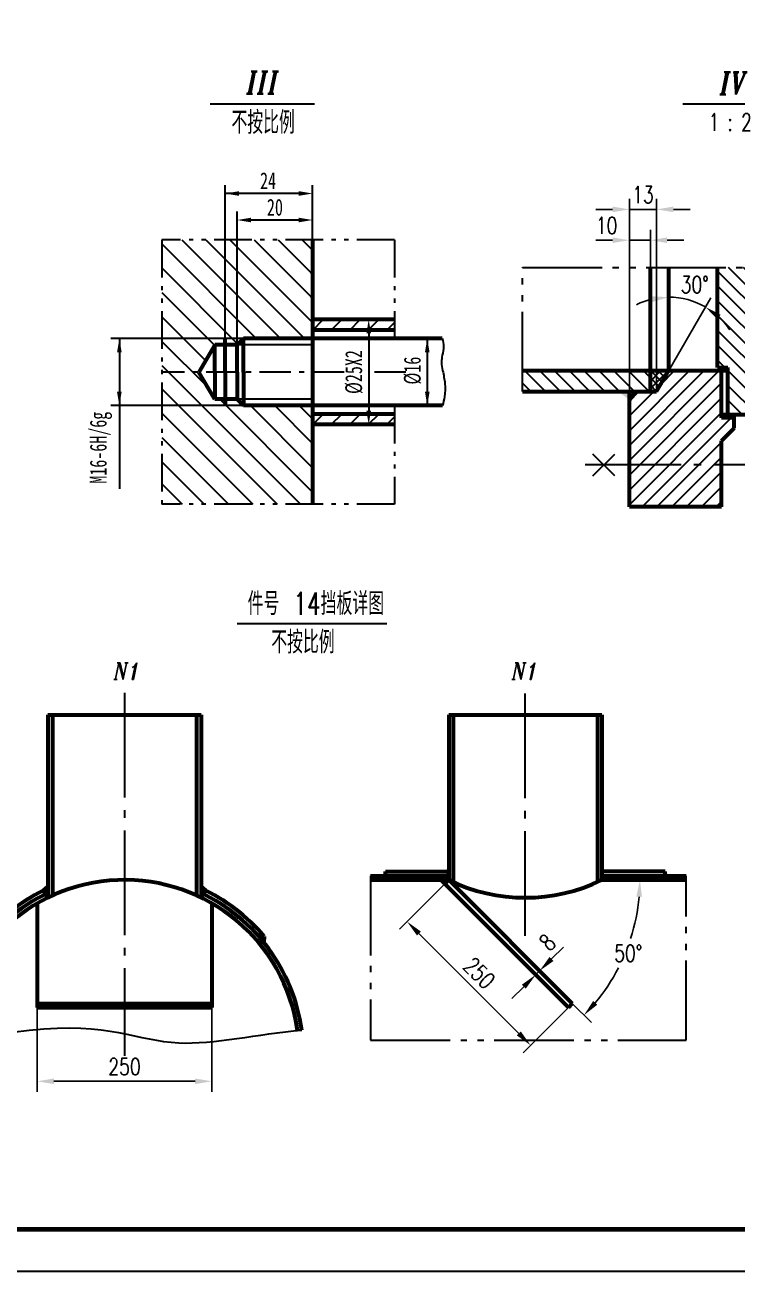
# Model space of a CAD drawing. Extents: x 0 to 25472, y -20 to 7186.
# Drawn here: x 2373 to 3392, y 0 to 1782 of the extents above; entities that cross this region are included whole.
import ezdxf
from ezdxf.enums import TextEntityAlignment as Align

# ---------------------------------------------------------------- set-up
doc = ezdxf.new("R2010")
doc.units = 0
doc.header["$LTSCALE"] = 60
doc.header["$MEASUREMENT"] = 0
doc.header["$PDMODE"] = 1
for name, pattern in [('JXX-L', [2.95, 1.9, -0.25, 0.15, -0.25, 0.15, -0.25]), ('JXX-S', [1.7, 0.9, -0.2, 0.1, -0.2, 0.1, -0.2]), ('XX-S', [0.5, 0.3, -0.2]), ('ZXX-L', [3.28, 2.5, -0.3, 0.18, -0.3]), ('ZXX-S', [1.27, 0.75, -0.2, 0.12, -0.2])]:
    doc.linetypes.add(name, pattern=pattern)
doc.layers.get('Defpoints').update_dxf_attribs({"linetype": 'CONTINUOUS'})
for name, color, linetype, lineweight in [('A 粗实线', 1, 'CONTINUOUS', 60), ('B 细实线', 7, 'CONTINUOUS', 30), ('C 文 字', 2, 'CONTINUOUS', 30), ('D 短中心线', 3, 'ZXX-S', 30), ('E 长中心线', 3, 'ZXX-L', 30), ('F 短虚线', 6, 'XX-S', 40), ('H 短双点线', 3, 'JXX-S', 30), ('I 长双点线', 3, 'JXX-L', 30)]:
    doc.layers.add(name, color=color, linetype=linetype, lineweight=lineweight)
doc.styles.add('HZTXT', font='TXT.SHX', dxfattribs={"width": 0.75, "bigfont": 'HZTXT'})
doc.styles.add('ITALICT', font='ITALICT.shx', dxfattribs={"width": 0.7})
doc.styles.add('ROMANC', font='romanc', dxfattribs={"width": 0.7, "height": 6})
doc.styles.add('TXT', font='txt', dxfattribs={"width": 0.7})
doc.dimstyles.new('通用标注4.0', dxfattribs={"dimtxt": 4, "dimasz": 4, "dimexe": 2.5, "dimexo": 0, "dimgap": 1.5, "dimtad": 1, "dimdec": 0, "dimzin": 0, "dimdsep": 46, "dimtxsty": 'HZTXT', "dimcen": 0, "dimadec": 0, "dimazin": 0, "dimtfac": 0.375, "dimtdec": 0, "dimtmove": 2, "dimatfit": 3, "dimfxl": 0, "dimtzin": 0, "dimarcsym": 0})

# ---------------------------------------------------------------- blocks, each defined once
blk = doc.blocks.new('*D24')
at = {"layer": 'C 文 字', "color": 0, "lineweight": -2}
blk.add_line((3294.6, 1287.7), (3354.6, 1391.6), dxfattribs=at)
for start, end in [(60, 90), (103.124, 116.2481), (33.7519, 46.876)]:
    blk.add_arc((3294.6, 1287.7), 105, start, end, dxfattribs=at)
at = {"layer": 'C 文 字', "color": 0}
for points in [[(3270.3, 1393.9), (3271.2, 1385.9), (3294.6, 1392.7)], [(3364, 1361.1), (3368.7, 1367.5), (3347.1, 1378.6)]]:
    blk.add_solid(points, dxfattribs=at)
at = {"layer": 'Defpoints', "color": 0}
for p in [(3294.6, 1435.3), (3312.8, 1391.1), (3294.6, 1287.7), (3294.6, 1287.7), (3277.2, 1257.7)]:
    blk.add_point(p, dxfattribs=at)
at = {"layer": 'C 文 字', "color": 0, "insert": (3331.7, 1410.6), "char_height": 24, "attachment_point": 5, "style": 'HZTXT'}
blk.add_mtext('30°', dxfattribs=at)
blk = doc.blocks.new('*D25')
at = {"layer": 'C 文 字', "color": 0, "lineweight": -2}
for p, q in [((3238.2, 1245.7), (3238.2, 1489.1)), ((3268.2, 1257.7), (3268.2, 1489.1)), ((3214.2, 1474.1), (3190.2, 1474.1)), ((3238.2, 1474.1), (3268.2, 1474.1)), ((3292.2, 1474.1), (3316.2, 1474.1))]:
    blk.add_line(p, q, dxfattribs=at)
at = {"layer": 'C 文 字', "color": 0}
for points in [[(3214.2, 1478.1), (3214.2, 1470.1), (3238.2, 1474.1)], [(3292.2, 1478.1), (3292.2, 1470.1), (3268.2, 1474.1)]]:
    blk.add_solid(points, dxfattribs=at)
at = {"layer": 'Defpoints', "color": 0}
for p in [(3268.2, 1474.1), (3268.2, 1257.7), (3238.2, 1245.7)]:
    blk.add_point(p, dxfattribs=at)
at = {"layer": 'C 文 字', "color": 0, "insert": (3205.7, 1495.1), "char_height": 24, "attachment_point": 5, "style": 'HZTXT'}
blk.add_mtext('10', dxfattribs=at)
blk = doc.blocks.new('*D26')
at = {"layer": 'C 文 字', "color": 0, "lineweight": -2}
for p, q in [((3238.2, 1257.7), (3238.2, 1533.2)), ((3277.2, 1257.7), (3277.2, 1533.2)), ((3214.2, 1518.2), (3190.2, 1518.2)), ((3277.2, 1518.2), (3238.2, 1518.2)), ((3301.2, 1518.2), (3325.2, 1518.2))]:
    blk.add_line(p, q, dxfattribs=at)
at = {"layer": 'C 文 字', "color": 0}
for points in [[(3214.2, 1522.2), (3214.2, 1514.2), (3238.2, 1518.2)], [(3301.2, 1522.2), (3301.2, 1514.2), (3277.2, 1518.2)]]:
    blk.add_solid(points, dxfattribs=at)
at = {"layer": 'Defpoints', "color": 0}
for p in [(3238.2, 1518.2), (3238.2, 1257.7), (3277.2, 1257.7)]:
    blk.add_point(p, dxfattribs=at)
at = {"layer": 'C 文 字', "color": 0, "insert": (3257.7, 1539.2), "char_height": 24, "attachment_point": 5, "style": 'HZTXT'}
blk.add_mtext('13', dxfattribs=at)
blk = doc.blocks.new('*D107')
at = {"layer": 'C 文 字', "color": 0, "lineweight": -2}
blk.add_line((3156.5, 382.5), (3183.8, 355.3), dxfattribs=at)
for start, end in [(342.145, 354.9713), (320.0287, 332.6031)]:
    blk.add_arc((2979.7, 559.3), 273.5, start, end, dxfattribs=at)
at = {"layer": 'C 文 字', "color": 0}
for points in [[(3248.2, 535.5), (3256.2, 535.1), (3253.3, 559.3)], [(3192.3, 380.9), (3186.4, 386.3), (3173.2, 365.9)]]:
    blk.add_solid(points, dxfattribs=at)
at = {"layer": 'Defpoints', "color": 0}
for p in [(2979.7, 559.3), (3198.7, 559.3), (3314.2, 559.3), (3216.6, 422.5), (3156.5, 382.5)]:
    blk.add_point(p, dxfattribs=at)
at = {"layer": 'C 文 字', "color": 0, "insert": (3236.6, 454.4), "char_height": 24, "attachment_point": 5, "style": 'HZTXT'}
blk.add_mtext('50%%d', dxfattribs=at)
blk = doc.blocks.new('*D108')
at = {"layer": 'C 文 字', "color": 0, "lineweight": -2}
for p, q in [((3126.7, 446.3), (3143.7, 463.2)), ((3150.9, 376.8), (3093.5, 434.3)), ((3156.5, 382.5), (3099.1, 439.9)), ((3104.1, 423.6), (3109.7, 429.3)), ((3087.1, 406.7), (3070.1, 389.7))]:
    blk.add_line(p, q, dxfattribs=at)
at = {"layer": 'C 文 字', "color": 0}
for points in [[(3123.9, 449.1), (3129.5, 443.4), (3109.7, 429.3)], [(3084.3, 409.5), (3089.9, 403.9), (3104.1, 423.6)]]:
    blk.add_solid(points, dxfattribs=at)
at = {"layer": 'Defpoints', "color": 0}
for p in [(3109.7, 429.3), (3150.9, 376.8), (3156.5, 382.5)]:
    blk.add_point(p, dxfattribs=at)
at = {"layer": 'C 文 字', "color": 0, "insert": (3120.9, 470.1), "char_height": 24, "attachment_point": 5, "rotation": 45, "style": 'HZTXT'}
blk.add_mtext('8', dxfattribs=at)
blk = doc.blocks.new('*D109')
at = {"layer": 'C 文 字', "color": 0, "lineweight": -2}
for p, q in [((2390.8, 376.8), (2390.8, 256.4)), ((2640.8, 376.8), (2640.8, 256.4)), ((2414.8, 271.4), (2616.8, 271.4))]:
    blk.add_line(p, q, dxfattribs=at)
at = {"layer": 'C 文 字', "color": 0}
for points in [[(2414.8, 275.4), (2414.8, 267.4), (2390.8, 271.4)], [(2616.8, 275.4), (2616.8, 267.4), (2640.8, 271.4)]]:
    blk.add_solid(points, dxfattribs=at)
at = {"layer": 'Defpoints', "color": 0}
for p in [(2390.8, 376.8), (2640.8, 376.8), (2640.8, 271.4)]:
    blk.add_point(p, dxfattribs=at)
at = {"layer": 'C 文 字', "color": 0, "insert": (2515.8, 292.4), "char_height": 24, "attachment_point": 5, "style": 'HZTXT'}
blk.add_mtext('250', dxfattribs=at)
blk = doc.blocks.new('*D118')
at = {"layer": 'C 文 字', "color": 0, "lineweight": -2}
for p, q in [((2974.1, 553.6), (2909.5, 489.1)), ((2937.1, 482.7), (3079.9, 339.9)), ((3150.9, 376.8), (3086.3, 312.3))]:
    blk.add_line(p, q, dxfattribs=at)
at = {"layer": 'C 文 字', "color": 0}
for points in [[(2939.9, 485.5), (2934.3, 479.9), (2920.1, 499.7)], [(3082.8, 342.7), (3077.1, 337), (3096.9, 322.9)]]:
    blk.add_solid(points, dxfattribs=at)
at = {"layer": 'Defpoints', "color": 0}
for p in [(2974.1, 553.6), (3150.9, 376.8), (3096.9, 322.9)]:
    blk.add_point(p, dxfattribs=at)
at = {"layer": 'C 文 字', "color": 0, "insert": (3023.4, 426.1), "char_height": 24, "attachment_point": 5, "rotation": 315, "style": 'HZTXT'}
blk.add_mtext('250', dxfattribs=at)

msp = doc.modelspace()

# ---------------------------------------------------------------- hatches: boundary and pattern name
at = {"layer": 'B 细实线'}
h = msp.add_hatch(dxfattribs=at)
h.set_pattern_fill('ANSI31', color=256, scale=120, angle=90, style=0)
h.paths.add_polyline_path([(3484.2, 1435.3), (3364.2, 1435.3), (3364.2, 1292.2), (3379.2, 1292.2), (3379.2, 1224.7), (3478.2, 1224.7), (3478.2, 1239.7), (3466.2, 1239.7), (3466.2, 1275.7), (3478.2, 1275.7), (3478.2, 1292.2), (3484.2, 1292.2)])
h = msp.add_hatch(dxfattribs=at)
h.set_pattern_fill('ANSI31', color=256, scale=120, angle=90, style=0)
h.set_pattern_definition([(135, (375.045, 691.578), (-10.6066, -10.6066), [])])
h.paths.add_polyline_path([(3268.2, 1257.7), (3268.2, 1287.7), (3085.2, 1287.7), (3085.2, 1257.7)])
h = msp.add_hatch(dxfattribs=at)
h.set_pattern_fill('ANSI31', color=256, scale=120, style=0)
h.paths.add_polyline_path([(3388.2, 1205.2), (3388.2, 1220.2), (3370.2, 1220.2), (3370.2, 1287.7), (3294.6, 1287.7), (3277.2, 1257.7), (3247.2, 1257.7), (3238.2, 1245.7), (3238.2, 1152.7), (3370.2, 1152.7), (3370.2, 1187.2)])
h.paths.add_polyline_path([(3370.2, 1152.7), (3238.2, 1152.7), (3238.2, 1092.7), (3370.2, 1092.7)])
h.paths.add_polyline_path([(3637.2, 1152.7), (3505.2, 1152.7), (3505.2, 1092.7), (3637.2, 1092.7)])
h.paths.add_polyline_path([(3637.2, 1257.7), (3628.2, 1269.7), (3505.2, 1269.7), (3505.2, 1152.7), (3637.2, 1152.7)])
h = msp.add_hatch(dxfattribs=at)
h.set_pattern_fill('ANSI37', color=256, scale=60, style=0)
h.set_pattern_definition([(45, (375.045, 691.578), (-5.3033, 5.3033), []), (135, (375.045, 691.578), (-5.3033, -5.3033), [])])
h.paths.add_polyline_path([(3268.2, 1257.7), (3277.2, 1257.7), (3294.6, 1287.7), (3268.2, 1287.7)])

# ---------------------------------------------------------------- linework, layer by layer
at = {"layer": 'A 粗实线'}
for p, q in [((2785, 1474.6), (2785, 1096.5)), ((2785, 1474.6), (2785, 1340.6)), ((3268.2, 1257.7), (3268.2, 1435.3)), ((3294.6, 1287.7), (3294.6, 1435.3)), ((3364.2, 1292.2), (3364.2, 1435.3)), ((2902.1, 1360.6), (2785, 1360.6)), ((2902.1, 1345.6), (2785, 1345.6)), ((2644.8, 1324.6), (2622.3, 1285.6)), ((2644.8, 1285.6), (2644.8, 1324.6)), ((2677, 1324.6), (2644.8, 1324.6)), ((2660, 1285.6), (2660, 1333.6)), ((2686, 1333.6), (2677, 1324.6)), ((2677, 1285.6), (2677, 1324.6)), ((2686, 1285.6), (2686, 1333.6)), ((2970.1, 1333.6), (2686, 1333.6)), ((2644.8, 1246.6), (2622.3, 1285.6)), ((2644.8, 1285.6), (2644.8, 1246.6)), ((2660, 1285.6), (2660, 1237.6)), ((2677, 1285.6), (2677, 1246.6)), ((2686, 1285.6), (2686, 1237.6)), ((3085.2, 1287.7), (3379.2, 1287.7)), ((3277.2, 1257.7), (3294.6, 1287.7)), ((3364.2, 1292.2), (3379.2, 1292.2)), ((3370.2, 1224.7), (3370.2, 1292.2)), ((3370.2, 1220.2), (3370.2, 1292.2)), ((3379.2, 1224.7), (3379.2, 1292.2)), ((3085.2, 1257.7), (3277.2, 1257.7)), ((3247.2, 1257.7), (3238.2, 1245.7)), ((3238.2, 1092.7), (3238.2, 1257.7)), ((2677, 1246.6), (2644.8, 1246.6)), ((2686, 1237.6), (2677, 1246.6)), ((2970.8, 1237.6), (2686, 1237.6)), ((2902.1, 1225.6), (2785, 1225.6)), ((3370.2, 1224.7), (3478.2, 1224.7)), ((3388.2, 1220.2), (3370.2, 1220.2)), ((3388.2, 1205.2), (3388.2, 1224.7)), ((2902.1, 1210.6), (2785, 1210.6)), ((3388.2, 1205.2), (3370.2, 1187.2)), ((3370.2, 1092.7), (3370.2, 1187.2)), ((3370.2, 1092.7), (3238.2, 1092.7)), ((2406.3, 795.3), (2625.3, 795.3)), ((2406.3, 795.3), (2406.3, 534)), ((2412.6, 795.3), (2412.6, 537)), ((2619, 795.3), (2619, 537)), ((2625.3, 795.3), (2625.3, 534)), ((2979.7, 795.3), (2979.7, 559.3)), ((2979.7, 795.3), (3198.7, 795.3)), ((2986, 795.3), (2986, 556.3)), ((3192.4, 795.3), (3192.4, 556.3)), ((3198.7, 795.3), (3198.7, 559.3)), ((2889.2, 571.3), (2979.7, 571.3)), ((2889.2, 565.3), (2889.2, 571.3)), ((3289.2, 571.3), (3198.7, 571.3)), ((3289.2, 565.3), (3289.2, 571.3)), ((2867.8, 565.3), (2979.7, 565.3)), ((2867.8, 559.3), (2979.7, 559.3)), ((2968.4, 559.3), (3150.9, 376.8)), ((2979.7, 559.3), (2974.1, 553.6)), ((2979.7, 559.3), (3156.5, 382.5)), ((3198.7, 565.3), (3319.5, 565.3)), ((3198.7, 559.3), (3319.5, 559.3)), ((2399.3, 544), (2406.3, 550.1)), ((2406.3, 534), (2399.3, 544)), ((2632.3, 544), (2625.3, 550.1)), ((2625.3, 534), (2632.3, 544)), ((2390.8, 525.8), (2390.8, 376.8)), ((2640.8, 525.8), (2640.8, 376.8)), ((2715.8, 478.5), (2711.2, 474.7)), ((2715.8, 478.5), (2715, 470.1)), ((2390.8, 382.5), (2640.8, 382.5)), ((2390.8, 376.8), (2640.8, 376.8)), ((3150.9, 376.8), (3156.5, 382.5))]:
    msp.add_line(p, q, dxfattribs=at)
at = {"layer": 'A 粗实线', "color": 5, "lineweight": 120}
msp.add_lwpolyline([(150, 60), (4986, 60), (4986, 3504), (150, 3504)], close=True, dxfattribs=at)
at = {"layer": 'A 粗实线'}
for centre, radius, start, end in [((2515.8, 309.3), 250, 8.0008, 176.4036), ((3089.2, 784), 250, 244.0237, 295.9763), ((2515.8, 309.3), 256, 115.3239, 176.8296), ((2515.8, 309.3), 262, 114.7045, 139.7612), ((2515.8, 309.3), 262, 40.2388, 65.2955), ((2515.8, 309.3), 256, 7.9359, 64.6761)]:
    msp.add_arc(centre, radius, start, end, dxfattribs=at)
for points in [[(3247.2, 1257.7), (3238.2, 1245.7), (3222.5, 1257.7)], [(2889.2, 565.3), (2883.2, 565.3), (2889.2, 571.3)], [(2979.7, 565.3), (2973.7, 571.3), (2979.7, 577.3)], [(2979.7, 559.3), (2973.7, 565.3), (2979.7, 571.3)], [(3198.7, 565.3), (3204.7, 571.3), (3198.7, 577.3)], [(3198.7, 559.3), (3204.7, 565.3), (3198.7, 571.3)], [(3289.2, 565.3), (3295.2, 565.3), (3289.2, 571.3)], [(2979.7, 559.3), (2974.1, 553.6), (2968.4, 559.3)], [(2406.3, 550.1), (2399.3, 544), (2406.3, 534)], [(2625.3, 550.1), (2632.3, 544), (2625.3, 534)], [(2711.2, 474.7), (2715.8, 478.5), (2715, 470.1)]]:
    msp.add_solid(points, dxfattribs=at)
at = {"layer": 'B 细实线'}
for p, q in [((2638.4, 1669.2), (2787.6, 1669.2)), ((3314.9, 1669.2), (3452.4, 1669.2)), ((2660, 1324.6), (2660, 1552.9)), ((2785, 1474.6), (2785, 1552.9)), ((2765.2, 1540.9), (2660, 1540.9)), ((2677, 1324.6), (2677, 1515)), ((2785, 1474.6), (2785, 1515)), ((2765.2, 1503), (2696.8, 1503)), ((2569.1, 1468.8), (2704.4, 1333.6)), ((2597.8, 1474.6), (2738.8, 1333.6)), ((2632.3, 1474.6), (2773.3, 1333.6)), ((2666.7, 1474.6), (2785, 1356.4)), ((2701.2, 1474.6), (2779, 1396.8)), ((2735.7, 1474.6), (2779, 1431.3)), ((2770.2, 1474.6), (2779, 1465.8)), ((2779, 1465.8), (2785, 1459.8)), ((2569.1, 1434.4), (2677.9, 1325.5)), ((2779, 1431.3), (2785, 1425.3)), ((2569.1, 1399.2), (2644.4, 1323.9)), ((2779, 1396.8), (2785, 1390.8)), ((2569.1, 1364.7), (2631.8, 1302)), ((2779, 1362.4), (2785, 1356.4)), ((2785.1, 1345.6), (2800.1, 1360.6)), ((2811.6, 1345.6), (2826.6, 1360.6)), ((2838.1, 1345.6), (2853.1, 1360.6)), ((2864.6, 1345.6), (2879.6, 1360.6)), ((2891.1, 1345.6), (2902.1, 1356.6)), ((2865.2, 1340.8), (2865.2, 1230.4)), ((2665, 1333.6), (2496.4, 1333.6)), ((2508.4, 1333.6), (2508.4, 1237.6)), ((2569.1, 1329.5), (2634.8, 1263.8)), ((2686, 1333.6), (2665, 1333.6)), ((2785, 1324.6), (2677, 1324.6)), ((2949, 1333.6), (2949, 1237.6)), ((2569.1, 1295.1), (2767.7, 1096.5)), ((2569.1, 1261.5), (2734, 1096.5)), ((2686, 1237.6), (2496.4, 1237.6)), ((2508.4, 1238.1), (2508.4, 1218.3)), ((2652.1, 1246.6), (2785, 1113.7)), ((2686, 1237.6), (2665, 1237.6)), ((2785, 1246.6), (2677, 1246.6)), ((2696.3, 1237.6), (2785, 1148.8)), ((2730.7, 1237.6), (2785, 1183.3)), ((2765.9, 1237.6), (2785, 1218.5)), ((2508.4, 1218.3), (2508.4, 1118.6)), ((2569.1, 1227), (2699.6, 1096.5)), ((2785.1, 1210.6), (2800.1, 1225.6)), ((2811.6, 1210.6), (2826.6, 1225.6)), ((2838.1, 1210.6), (2853.1, 1225.6)), ((2864.6, 1210.6), (2879.6, 1225.6)), ((2891.1, 1210.6), (2902.1, 1221.6)), ((2569.1, 1191.8), (2664.4, 1096.5)), ((3217.3, 1137), (3186, 1168.3)), ((3186, 1137), (3217.3, 1168.3)), ((2569.1, 1157.3), (2629.9, 1096.5)), ((2569.1, 1125.9), (2598.5, 1096.5)), ((2676.8, 926.1), (2891.2, 926.1))]:
    msp.add_line(p, q, dxfattribs=at)
msp.add_lwpolyline([(0, 0), (5046, 0), (5046, 3564), (0, 3564)], close=True, dxfattribs=at)
msp.add_lwpolyline([(2970.1, 1333.6, -0.000445), (2970.1, 1333.5, -0.107109), (2972.2, 1322.3, -0.053323), (2970.5, 1309.6, 0.067236), (2969.4, 1299.5, 0.052548), (2971, 1287.7, -0.033046), (2974.2, 1269.1, -0.068829), (2973.6, 1250.3, -0.023736), (2970.8, 1237.6)], format="xyb", dxfattribs=at)
msp.add_open_spline([(2260.2, 323.4), (2289, 330.9), (2481.7, 366.6), (2565.7, 305.9), (2706.9, 339.2), (2769.4, 344.6)], degree=3, knots=[60.373602, 60.373602, 60.373602, 60.373602, 135.445987, 350.203153, 528.41257, 528.41257, 528.41257, 528.41257], dxfattribs=at)
for points in [[(2679.8, 1544.2), (2679.8, 1537.6), (2660, 1540.9)], [(2765.2, 1544.2), (2765.2, 1537.6), (2785, 1540.9)], [(2696.8, 1506.3), (2696.8, 1499.7), (2677, 1503)], [(2765.2, 1506.3), (2765.2, 1499.7), (2785, 1503)], [(2868.5, 1340.8), (2861.9, 1340.8), (2865.2, 1360.6)], [(2505.1, 1313.8), (2511.7, 1313.8), (2508.4, 1333.6)], [(2952.3, 1313.8), (2945.7, 1313.8), (2949, 1333.6)], [(2505.1, 1257.4), (2511.7, 1257.4), (2508.4, 1237.6)], [(2952.3, 1257.4), (2945.7, 1257.4), (2949, 1237.6)], [(2868.5, 1230.4), (2861.9, 1230.4), (2865.2, 1210.6)]]:
    msp.add_solid(points, dxfattribs=at)
at = {"layer": 'D 短中心线'}
for p, q in [((2830, 1285.6), (2569.1, 1285.6)), ((2918.4, 1285.6), (2865.7, 1285.6))]:
    msp.add_line(p, q, dxfattribs=at)
at = {"layer": 'E 长中心线'}
for p, q in [((3705.9, 1152.7), (3175, 1152.7)), ((2515.8, 827), (2515.8, 307.7)), ((3089.2, 479.3), (3089.2, 827))]:
    msp.add_line(p, q, dxfattribs=at)
at = {"layer": 'H 短双点线'}
for p, q in [((2569.1, 1474.6), (2569.1, 1096.5)), ((2902.1, 1474.6), (2569.1, 1474.6)), ((2902.1, 1474.6), (2902.1, 1333.6)), ((2902.1, 1237.6), (2902.1, 1096.5)), ((2902.1, 1096.5), (2569.1, 1096.5))]:
    msp.add_line(p, q, dxfattribs=at)
at = {"layer": 'I 长双点线'}
for p, q in [((3085.2, 1257.7), (3085.2, 1435.3)), ((3085.2, 1435.3), (3746.4, 1435.3)), ((2867.8, 565.3), (2867.8, 330.1)), ((3319.5, 330.1), (3319.5, 565.3)), ((2867.8, 330.1), (3319.5, 330.1))]:
    msp.add_line(p, q, dxfattribs=at)

# ---------------------------------------------------------------- texts
at = {"layer": 'C 文 字', "style": 'HZTXT', "width": 0.7}
for s, p in [('不按比例', (2668.8, 1642.4)), ('件号 14挡板详图', (2692, 954.4)), ('不按比例', (2725.8, 899.3))]:
    msp.add_text(s, height=32.39, dxfattribs=at).set_placement(p, align=Align.MIDDLE_LEFT)
at = {"layer": 'C 文 字'}
for s, height, style, width, p in [('1 : 2', 25.09, 'ROMANC', 0.7, (3351.5, 1630.4)), ('N1', 24, 'ITALICT', 0.8, (2500.5, 846)), ('N1', 24, 'ITALICT', 0.8, (3069.9, 846))]:
    msp.add_text(s, height=height, dxfattribs=dict(at, style=style, width=width)).set_placement(p)
at = {"layer": 'C 文 字', "style": 'TXT', "width": 0.7}
for s, p in [('24', (2721.2, 1559.2)), ('20', (2731, 1521.3))]:
    msp.add_text(s, height=24, dxfattribs=at).set_placement(p, align=Align.MIDDLE_CENTER)
for s, p in [('%%C25X2', (2843.7, 1285.6)), ('%%c16', (2927.5, 1287.7)), ('M16-6H/6g', (2478.1, 1177.4))]:
    msp.add_text(s, height=24, rotation=90, dxfattribs=at).set_placement(p, align=Align.MIDDLE_CENTER)
at = {"layer": 'F 短虚线', "style": 'ITALICT', "width": 0.8}
for s, height, p in [('III', 31.75, (2690.4, 1683.6)), ('IV', 31.74, (3367.5, 1682.7))]:
    msp.add_text(s, height=height, dxfattribs=at).set_placement(p)

# ---------------------------------------------------------------- dimensions: what is measured, and where the dimension line sits
at = {"layer": 'C 文 字'}
dim = msp.add_linear_dim(base=(3238.2, 1518.2), p1=(3277.2, 1257.7), p2=(3238.2, 1257.7), text='13', dimstyle='通用标注4.0', override={"dimscale": 6}, dxfattribs=at)
dim.commit()
dim.dimension.update_dxf_attribs({"geometry": '*D26', "text_midpoint": (3257.7, 1539.2)})
dim = msp.add_linear_dim(base=(3268.2, 1474.1), p1=(3238.2, 1245.7), p2=(3268.2, 1257.7), text='10', dimstyle='通用标注4.0', override={"dimscale": 6, "dimtmove": 1}, dxfattribs=at)
dim.commit()
dim.dimension.update_dxf_attribs({"geometry": '*D25', "text_midpoint": (3205.7, 1474.1), "dimtype": 160})
dim = msp.add_angular_dim_2l(base=(3312.8, 1391.1), line1=((3294.6, 1287.7), (3294.6, 1435.3)), line2=((3277.2, 1257.7), (3294.6, 1287.7)), dimstyle='通用标注4.0', override={"dimscale": 6, "dimtmove": 1}, dxfattribs=at)
dim.commit()
dim.dimension.update_dxf_attribs({"geometry": '*D24', "text_midpoint": (3331.7, 1410.6), "dimtype": 162})
dim = msp.add_aligned_dim(p1=(2974.1, 553.6), p2=(3150.9, 376.8), distance=-76.3, dimstyle='通用标注4.0', override={"dimscale": 6}, dxfattribs=at)
dim.commit()
dim.dimension.update_dxf_attribs({"geometry": '*D118', "text_midpoint": (3023.4, 426.1)})
dim = msp.add_angular_dim_2l(base=(3216.6, 422.5), line1=((2979.7, 559.3), (3156.5, 382.5)), line2=((3198.7, 559.3), (3314.2, 559.3)), text='50%%d', dimstyle='通用标注4.0', override={"dimscale": 6, "dimtmove": 1}, dxfattribs=at)
dim.commit()
dim.dimension.update_dxf_attribs({"geometry": '*D107', "text_midpoint": (3236.6, 454.4), "dimtype": 162})
dim = msp.add_linear_dim(base=(3109.7, 429.3), p1=(3150.9, 376.8), p2=(3156.5, 382.5), angle=45, dimstyle='通用标注4.0', override={"dimscale": 6, "dimtmove": 1}, dxfattribs=at)
dim.commit()
dim.dimension.update_dxf_attribs({"geometry": '*D108', "text_midpoint": (3135.7, 455.2), "dimtype": 161})
dim = msp.add_linear_dim(base=(2640.8, 271.4), p1=(2390.8, 376.8), p2=(2640.8, 376.8), dimstyle='通用标注4.0', override={"dimscale": 6}, dxfattribs=at)
dim.commit()
dim.dimension.update_dxf_attribs({"geometry": '*D109', "text_midpoint": (2515.8, 292.4)})

doc.saveas('drawing.dxf')
